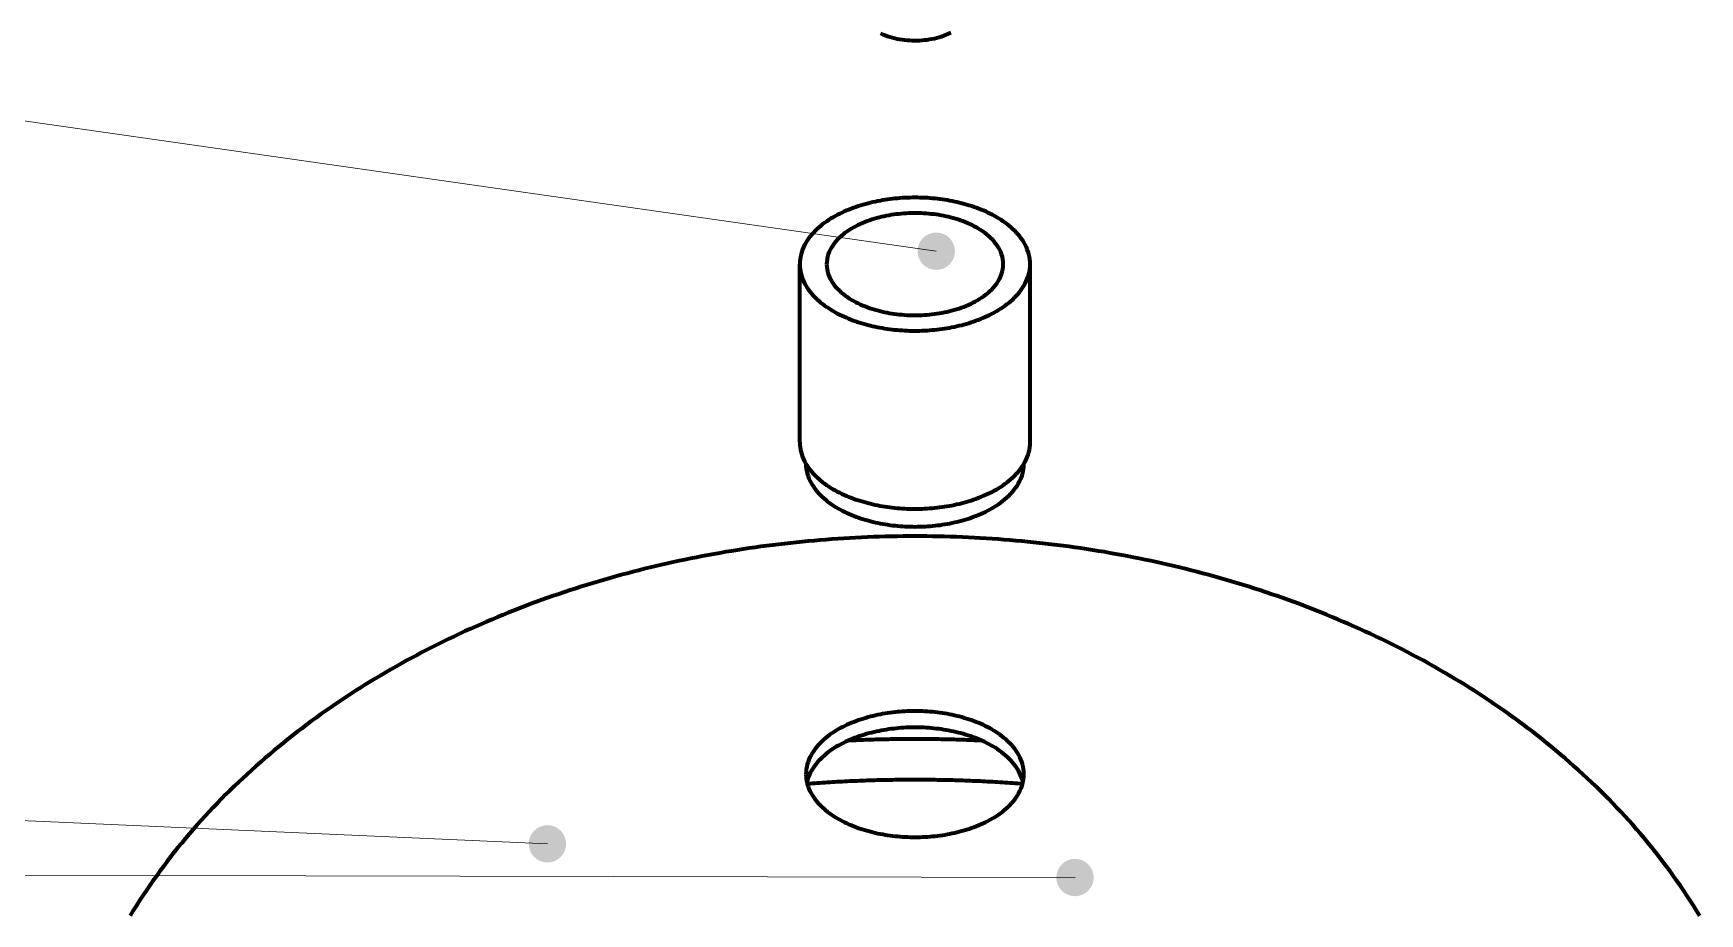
# Model space of a CAD drawing. Header units: millimetres. Extents: x 0 to 841, y 0 to 594.
# Drawn here: x 266.2 to 319.7, y 380.3 to 408.6 of the extents above; entities that cross this region are included whole.
import ezdxf

# ---------------------------------------------------------------- set-up
doc = ezdxf.new("R2010")
doc.units = ezdxf.units.MM
doc.layers.add('01-VISIBLE', color=7, linetype='CONTINUOUS', lineweight=70)
doc.layers.add('08-FINA', color=5, linetype='CONTINUOUS', lineweight=18)

msp = doc.modelspace()

# ---------------------------------------------------------------- hatches: boundary and pattern name
at = {"layer": '08-FINA'}
h = msp.add_hatch(color=7, dxfattribs=at)
h.dxf.hatch_style = 1
edge = h.paths.add_edge_path()
edge.add_arc((295.16, 401.573), 0.6, 0, 360)
h = msp.add_hatch(color=7, dxfattribs=at)
h.dxf.hatch_style = 1
edge = h.paths.add_edge_path()
edge.add_arc((282.674, 382.556), 0.6, 0, 360)
h = msp.add_hatch(color=7, dxfattribs=at)
h.dxf.hatch_style = 1
edge = h.paths.add_edge_path()
edge.add_arc((299.617, 381.475), 0.6, 0, 360)

# ---------------------------------------------------------------- linework, layer by layer
at = {"layer": '01-VISIBLE'}
for p, q in [((290.776, 395.442), (290.776, 401.157)), ((298.176, 395.442), (298.176, 401.157))]:
    msp.add_line(p, q, dxfattribs=at)
for points in [[(293.371, 408.566), (293.445, 408.532), (293.519, 408.502), (293.594, 408.475), (293.671, 408.45), (293.748, 408.428), (293.826, 408.409), (293.904, 408.391), (293.983, 408.377), (294.063, 408.364), (294.142, 408.354), (294.222, 408.346), (294.302, 408.34), (294.383, 408.337), (294.463, 408.335), (294.543, 408.336), (294.623, 408.339), (294.704, 408.344), (294.784, 408.351), (294.863, 408.361), (294.943, 408.372), (295.022, 408.386), (295.101, 408.403), (295.179, 408.421), (295.256, 408.442), (295.333, 408.466), (295.409, 408.493), (295.483, 408.522), (295.557, 408.554), (295.629, 408.589)], [(298.176, 401.157), (298.174, 401.238), (298.166, 401.318), (298.153, 401.397), (298.135, 401.475), (298.112, 401.553), (298.085, 401.628), (298.054, 401.702), (298.018, 401.775), (297.979, 401.845), (297.937, 401.913), (297.891, 401.979), (297.843, 402.044), (297.792, 402.106), (297.738, 402.166), (297.682, 402.224), (297.624, 402.28), (297.565, 402.334), (297.503, 402.386), (297.44, 402.436), (297.376, 402.484), (297.31, 402.531), (297.243, 402.575), (297.175, 402.618), (297.106, 402.66), (297.037, 402.699), (296.966, 402.738), (296.894, 402.774), (296.822, 402.809), (296.749, 402.843), (296.675, 402.875), (296.601, 402.906), (296.526, 402.936), (296.45, 402.964), (296.375, 402.991), (296.298, 403.016), (296.222, 403.041), (296.145, 403.064), (296.067, 403.086), (295.989, 403.107), (295.911, 403.126), (295.833, 403.145), (295.755, 403.162), (295.676, 403.178), (295.597, 403.193), (295.517, 403.207), (295.438, 403.22), (295.358, 403.232), (295.279, 403.242), (295.199, 403.252), (295.119, 403.261), (295.039, 403.268), (294.959, 403.275), (294.878, 403.281), (294.798, 403.285), (294.718, 403.289), (294.637, 403.291), (294.557, 403.293), (294.476, 403.293), (294.396, 403.293), (294.315, 403.291), (294.235, 403.289), (294.155, 403.285), (294.074, 403.281), (293.994, 403.275), (293.914, 403.268), (293.834, 403.261), (293.754, 403.252), (293.674, 403.242), (293.594, 403.232), (293.515, 403.22), (293.435, 403.207), (293.356, 403.193), (293.277, 403.178), (293.198, 403.162), (293.12, 403.145), (293.041, 403.126), (292.963, 403.107), (292.885, 403.086), (292.808, 403.064), (292.731, 403.041), (292.654, 403.016), (292.578, 402.991), (292.502, 402.964), (292.427, 402.936), (292.352, 402.906), (292.278, 402.875), (292.204, 402.843), (292.131, 402.809), (292.059, 402.774), (291.987, 402.738), (291.916, 402.699), (291.846, 402.66), (291.777, 402.618), (291.709, 402.575), (291.642, 402.531), (291.577, 402.484), (291.512, 402.436), (291.449, 402.386), (291.388, 402.334), (291.328, 402.28), (291.271, 402.224), (291.215, 402.166), (291.161, 402.106), (291.11, 402.044), (291.061, 401.979), (291.016, 401.913), (290.973, 401.845), (290.934, 401.775), (290.899, 401.702), (290.867, 401.628), (290.84, 401.553), (290.818, 401.475), (290.8, 401.397), (290.787, 401.318), (290.779, 401.238), (290.776, 401.157)], [(297.314, 401.157), (297.311, 401.237), (297.3, 401.317), (297.284, 401.396), (297.261, 401.473), (297.232, 401.548), (297.198, 401.621), (297.159, 401.691), (297.116, 401.759), (297.068, 401.824), (297.017, 401.886), (296.963, 401.946), (296.907, 402.003), (296.847, 402.057), (296.786, 402.109), (296.722, 402.158), (296.657, 402.205), (296.59, 402.25), (296.522, 402.292), (296.453, 402.333), (296.382, 402.371), (296.31, 402.407), (296.237, 402.442), (296.164, 402.474), (296.089, 402.505), (296.014, 402.534), (295.939, 402.561), (295.862, 402.587), (295.786, 402.611), (295.708, 402.633), (295.631, 402.654), (295.553, 402.673), (295.474, 402.691), (295.395, 402.707), (295.316, 402.722), (295.237, 402.735), (295.158, 402.747), (295.078, 402.758), (294.998, 402.767), (294.918, 402.775), (294.838, 402.782), (294.758, 402.787), (294.677, 402.791), (294.597, 402.794), (294.517, 402.795), (294.436, 402.795), (294.356, 402.794), (294.275, 402.791), (294.195, 402.787), (294.115, 402.782), (294.035, 402.775), (293.955, 402.767), (293.875, 402.758), (293.795, 402.747), (293.716, 402.735), (293.636, 402.722), (293.557, 402.707), (293.478, 402.691), (293.4, 402.673), (293.322, 402.654), (293.244, 402.633), (293.167, 402.611), (293.09, 402.587), (293.014, 402.561), (292.938, 402.534), (292.863, 402.505), (292.789, 402.474), (292.715, 402.442), (292.643, 402.407), (292.571, 402.371), (292.5, 402.333), (292.431, 402.292), (292.362, 402.25), (292.295, 402.205), (292.23, 402.158), (292.167, 402.109), (292.105, 402.057), (292.046, 402.003), (291.989, 401.946), (291.935, 401.886), (291.884, 401.824), (291.837, 401.759), (291.794, 401.691), (291.755, 401.621), (291.721, 401.548), (291.692, 401.473), (291.669, 401.396), (291.652, 401.317), (291.642, 401.237), (291.639, 401.157)], [(290.776, 401.157), (290.779, 401.077), (290.787, 400.997), (290.8, 400.918), (290.817, 400.84), (290.84, 400.762), (290.867, 400.687), (290.898, 400.613), (290.934, 400.541), (290.973, 400.471), (291.015, 400.402), (291.06, 400.336), (291.109, 400.272), (291.16, 400.21), (291.213, 400.15), (291.269, 400.092), (291.326, 400.036), (291.386, 399.983), (291.447, 399.931), (291.51, 399.881), (291.574, 399.832), (291.639, 399.786), (291.706, 399.741), (291.774, 399.698), (291.843, 399.657), (291.912, 399.617), (291.983, 399.579), (292.054, 399.542), (292.127, 399.507), (292.199, 399.473), (292.273, 399.441), (292.347, 399.41), (292.422, 399.381), (292.497, 399.352), (292.572, 399.325), (292.649, 399.3), (292.725, 399.275), (292.802, 399.252), (292.879, 399.23), (292.957, 399.209), (293.034, 399.19), (293.113, 399.171), (293.191, 399.154), (293.27, 399.138), (293.348, 399.123), (293.428, 399.109), (293.507, 399.096), (293.586, 399.084), (293.666, 399.073), (293.745, 399.063), (293.825, 399.054), (293.905, 399.047), (293.985, 399.04), (294.065, 399.034), (294.145, 399.029), (294.225, 399.026), (294.306, 399.023), (294.386, 399.022), (294.466, 399.021), (294.547, 399.021), (294.627, 399.023), (294.707, 399.025), (294.787, 399.028), (294.867, 399.033), (294.948, 399.038), (295.028, 399.045), (295.107, 399.052), (295.187, 399.061), (295.267, 399.07), (295.347, 399.081), (295.426, 399.092), (295.505, 399.105), (295.584, 399.119), (295.663, 399.134), (295.742, 399.15), (295.82, 399.167), (295.899, 399.185), (295.977, 399.204), (296.054, 399.225), (296.131, 399.247), (296.208, 399.269), (296.285, 399.294), (296.361, 399.319), (296.437, 399.345), (296.512, 399.373), (296.587, 399.403), (296.661, 399.433), (296.735, 399.465), (296.808, 399.498), (296.88, 399.533), (296.952, 399.569), (297.023, 399.607), (297.093, 399.647)], [(291.639, 401.157), (291.642, 401.076), (291.652, 400.996), (291.669, 400.917), (291.693, 400.839), (291.722, 400.764), (291.756, 400.691), (291.796, 400.62), (291.839, 400.552), (291.887, 400.487), (291.938, 400.424), (291.993, 400.364), (292.05, 400.307), (292.11, 400.253), (292.172, 400.201), (292.236, 400.151), (292.302, 400.104), (292.369, 400.06), (292.438, 400.017), (292.508, 399.977), (292.58, 399.939), (292.652, 399.902), (292.725, 399.868), (292.799, 399.835), (292.874, 399.805), (292.95, 399.776), (293.026, 399.749), (293.103, 399.723), (293.18, 399.7), (293.258, 399.677), (293.336, 399.657), (293.415, 399.638), (293.494, 399.62), (293.573, 399.604), (293.653, 399.589), (293.733, 399.576), (293.813, 399.564), (293.893, 399.554), (293.973, 399.545), (294.054, 399.537), (294.135, 399.531), (294.215, 399.526), (294.296, 399.522), (294.377, 399.52), (294.458, 399.519), (294.539, 399.519), (294.62, 399.521), (294.701, 399.524), (294.782, 399.528), (294.862, 399.534), (294.943, 399.541), (295.023, 399.55), (295.104, 399.559), (295.184, 399.571), (295.264, 399.583), (295.343, 399.597), (295.423, 399.613), (295.502, 399.63), (295.581, 399.648), (295.659, 399.668), (295.737, 399.689), (295.815, 399.713), (295.892, 399.737), (295.968, 399.764), (296.044, 399.792), (296.119, 399.821), (296.194, 399.853), (296.268, 399.887), (296.34, 399.922), (296.412, 399.959), (296.483, 399.999)], [(296.483, 399.999), (296.554, 400.041), (296.624, 400.086), (296.692, 400.133), (296.758, 400.183), (296.823, 400.236), (296.885, 400.291), (296.944, 400.348), (297.001, 400.409), (297.054, 400.472), (297.104, 400.539), (297.15, 400.608), (297.191, 400.68), (297.227, 400.755), (297.257, 400.832), (297.282, 400.911), (297.3, 400.992), (297.31, 401.074), (297.314, 401.157)], [(297.093, 399.647), (297.162, 399.688), (297.231, 399.731), (297.299, 399.776), (297.365, 399.822), (297.43, 399.871), (297.494, 399.921), (297.556, 399.973), (297.617, 400.027), (297.675, 400.083), (297.732, 400.142), (297.786, 400.202), (297.838, 400.264), (297.887, 400.329), (297.933, 400.395), (297.976, 400.464), (298.016, 400.535), (298.052, 400.608), (298.084, 400.682), (298.111, 400.758), (298.134, 400.836), (298.153, 400.915), (298.166, 400.995), (298.174, 401.076), (298.176, 401.157)], [(290.776, 395.442), (290.779, 395.361), (290.787, 395.282), (290.8, 395.202), (290.817, 395.124), (290.84, 395.047), (290.867, 394.971), (290.898, 394.898), (290.934, 394.825), (290.973, 394.755), (291.015, 394.687), (291.06, 394.621), (291.109, 394.557), (291.16, 394.495), (291.213, 394.435), (291.269, 394.377), (291.326, 394.321), (291.386, 394.267), (291.447, 394.215), (291.51, 394.165), (291.574, 394.117), (291.639, 394.07), (291.706, 394.026), (291.774, 393.983), (291.843, 393.941), (291.912, 393.902), (291.983, 393.863), (292.054, 393.827), (292.127, 393.792), (292.199, 393.758), (292.273, 393.726), (292.347, 393.695), (292.422, 393.665), (292.497, 393.637), (292.572, 393.61), (292.649, 393.584), (292.725, 393.56), (292.802, 393.537), (292.879, 393.515), (292.957, 393.494), (293.034, 393.474), (293.113, 393.456), (293.191, 393.438), (293.27, 393.422), (293.348, 393.407), (293.428, 393.393), (293.507, 393.38), (293.586, 393.368), (293.666, 393.357), (293.745, 393.348), (293.825, 393.339), (293.905, 393.331), (293.985, 393.324), (294.065, 393.319), (294.145, 393.314), (294.225, 393.31), (294.306, 393.308), (294.386, 393.306), (294.466, 393.305), (294.547, 393.306), (294.627, 393.307), (294.707, 393.31), (294.787, 393.313), (294.867, 393.317), (294.948, 393.323), (295.028, 393.329), (295.107, 393.337), (295.187, 393.345), (295.267, 393.355), (295.347, 393.365), (295.426, 393.377), (295.505, 393.39), (295.584, 393.403), (295.663, 393.418), (295.742, 393.434), (295.82, 393.451), (295.899, 393.47), (295.977, 393.489), (296.054, 393.509), (296.131, 393.531), (296.208, 393.554), (296.285, 393.578), (296.361, 393.603), (296.437, 393.63), (296.512, 393.658), (296.587, 393.687), (296.661, 393.718), (296.735, 393.75), (296.808, 393.783), (296.88, 393.818), (296.952, 393.854), (297.023, 393.892), (297.093, 393.931)], [(297.093, 393.931), (297.162, 393.973), (297.231, 394.016), (297.299, 394.06), (297.365, 394.107), (297.43, 394.155), (297.494, 394.206), (297.556, 394.258), (297.617, 394.312), (297.675, 394.368), (297.732, 394.426), (297.786, 394.486), (297.838, 394.549), (297.887, 394.613), (297.933, 394.68), (297.976, 394.749), (298.016, 394.819), (298.052, 394.892), (298.084, 394.967), (298.111, 395.043), (298.134, 395.121), (298.153, 395.2), (298.166, 395.28), (298.174, 395.361), (298.176, 395.442)], [(290.974, 394.752), (290.977, 394.672), (290.986, 394.592), (291, 394.513), (291.019, 394.435), (291.042, 394.358), (291.071, 394.283), (291.104, 394.21), (291.141, 394.139), (291.182, 394.07), (291.226, 394.003), (291.273, 393.938), (291.324, 393.875), (291.376, 393.814), (291.432, 393.756), (291.489, 393.7), (291.548, 393.646), (291.61, 393.594), (291.672, 393.544), (291.737, 393.496), (291.802, 393.449), (291.869, 393.405), (291.937, 393.363), (292.007, 393.322), (292.077, 393.282), (292.148, 393.245), (292.22, 393.209), (292.292, 393.175), (292.365, 393.142), (292.439, 393.11), (292.514, 393.081), (292.589, 393.052), (292.665, 393.025), (292.741, 392.999), (292.817, 392.975), (292.894, 392.951), (292.971, 392.929), (293.049, 392.909), (293.127, 392.889), (293.205, 392.871), (293.284, 392.854), (293.362, 392.838), (293.441, 392.824), (293.52, 392.81), (293.6, 392.798), (293.679, 392.786), (293.759, 392.776), (293.839, 392.767), (293.919, 392.759), (293.999, 392.752), (294.079, 392.746), (294.159, 392.742), (294.239, 392.738), (294.319, 392.735), (294.4, 392.734), (294.48, 392.733), (294.56, 392.734), (294.641, 392.735), (294.721, 392.738), (294.801, 392.742), (294.881, 392.747), (294.961, 392.753), (295.041, 392.76), (295.121, 392.768), (295.201, 392.777), (295.281, 392.787), (295.36, 392.799), (295.44, 392.811), (295.519, 392.825), (295.598, 392.84), (295.676, 392.856), (295.755, 392.873), (295.833, 392.891), (295.911, 392.911), (295.989, 392.931), (296.066, 392.953), (296.143, 392.977), (296.219, 393.001), (296.295, 393.027), (296.371, 393.055), (296.446, 393.083), (296.52, 393.113), (296.594, 393.145), (296.667, 393.178), (296.74, 393.212), (296.812, 393.248), (296.883, 393.286), (296.953, 393.325)], [(296.953, 393.325), (297.025, 393.368), (297.095, 393.413), (297.165, 393.459), (297.233, 393.508), (297.299, 393.559), (297.364, 393.611), (297.427, 393.666), (297.488, 393.723), (297.547, 393.783), (297.603, 393.845), (297.657, 393.909), (297.708, 393.976), (297.755, 394.044), (297.799, 394.116), (297.838, 394.189), (297.874, 394.265), (297.905, 394.343), (297.931, 394.422), (297.951, 394.503), (297.966, 394.586), (297.975, 394.669), (297.978, 394.752)], [(319.678, 380.249), (319.578, 380.412), (319.477, 380.574), (319.375, 380.735), (319.27, 380.894), (319.165, 381.053), (319.057, 381.211), (318.948, 381.368), (318.838, 381.523), (318.726, 381.678), (318.612, 381.831), (318.497, 381.983), (318.381, 382.135), (318.263, 382.285), (318.144, 382.434), (318.024, 382.582), (317.902, 382.729), (317.778, 382.874), (317.654, 383.019), (317.528, 383.162), (317.401, 383.305), (317.273, 383.446), (317.143, 383.586), (317.012, 383.725), (316.88, 383.862), (316.747, 383.999), (316.613, 384.135), (316.477, 384.269), (316.34, 384.402), (316.203, 384.534), (316.064, 384.665), (315.924, 384.795), (315.783, 384.923), (315.641, 385.051), (315.498, 385.177), (315.354, 385.302), (315.209, 385.426), (315.063, 385.549), (314.916, 385.671), (314.768, 385.791), (314.619, 385.911), (314.469, 386.029), (314.318, 386.146), (314.167, 386.262), (314.015, 386.377), (313.861, 386.49), (313.707, 386.603), (313.552, 386.714), (313.396, 386.824), (313.24, 386.934), (313.082, 387.041), (312.924, 387.148), (312.765, 387.254), (312.606, 387.359), (312.445, 387.462), (312.284, 387.564), (312.123, 387.665), (311.96, 387.765), (311.797, 387.864), (311.633, 387.962), (311.469, 388.059), (311.303, 388.154), (311.138, 388.249), (310.971, 388.342), (310.804, 388.434), (310.636, 388.525), (310.468, 388.615), (310.299, 388.704), (310.13, 388.792), (309.96, 388.878), (309.789, 388.964), (309.618, 389.048), (309.446, 389.132), (309.274, 389.214), (309.102, 389.295), (308.928, 389.375), (308.755, 389.454), (308.581, 389.532), (308.406, 389.609), (308.231, 389.685), (308.055, 389.76), (307.879, 389.833), (307.703, 389.906), (307.526, 389.978), (307.348, 390.048), (307.171, 390.117), (306.993, 390.186), (306.814, 390.253), (306.635, 390.319), (306.456, 390.384), (306.276, 390.448), (306.096, 390.511), (305.915, 390.573), (305.734, 390.634), (305.553, 390.694), (305.372, 390.753), (305.19, 390.811), (305.008, 390.867), (304.825, 390.923), (304.642, 390.978), (304.459, 391.031), (304.276, 391.084), (304.092, 391.135), (303.908, 391.186), (303.724, 391.235), (303.539, 391.284), (303.354, 391.331), (303.169, 391.378), (302.984, 391.423), (302.798, 391.467), (302.613, 391.511), (302.427, 391.553), (302.24, 391.594), (302.054, 391.635), (301.867, 391.674), (301.68, 391.712), (301.493, 391.749), (301.306, 391.786), (301.118, 391.821), (300.93, 391.855), (300.742, 391.888), (300.554, 391.921), (300.366, 391.952), (300.178, 391.982), (299.989, 392.011), (299.8, 392.039), (299.612, 392.067), (299.423, 392.093), (299.233, 392.118), (299.044, 392.142), (298.855, 392.166), (298.665, 392.188), (298.476, 392.209), (298.286, 392.229), (298.096, 392.249), (297.906, 392.267), (297.716, 392.284), (297.526, 392.301), (297.336, 392.316), (297.145, 392.33), (296.955, 392.344), (296.765, 392.356), (296.574, 392.367), (296.384, 392.378), (296.193, 392.387), (296.002, 392.395), (295.812, 392.403), (295.621, 392.409), (295.43, 392.415), (295.24, 392.419), (295.049, 392.422), (294.858, 392.425), (294.667, 392.426), (294.476, 392.427), (294.286, 392.426), (294.095, 392.425), (293.904, 392.422), (293.713, 392.419), (293.522, 392.414), (293.332, 392.409), (293.141, 392.403), (292.95, 392.395), (292.76, 392.387), (292.569, 392.377), (292.378, 392.367), (292.188, 392.356), (291.998, 392.343), (291.807, 392.33), (291.617, 392.316), (291.427, 392.301), (291.237, 392.284), (291.047, 392.267), (290.857, 392.249), (290.667, 392.229), (290.477, 392.209), (290.287, 392.188), (290.098, 392.166), (289.909, 392.142), (289.719, 392.118), (289.53, 392.093), (289.341, 392.067), (289.152, 392.04), (288.964, 392.011), (288.775, 391.982), (288.587, 391.952), (288.398, 391.921), (288.21, 391.888), (288.022, 391.855), (287.835, 391.821), (287.647, 391.786), (287.46, 391.749), (287.273, 391.712), (287.086, 391.674), (286.899, 391.635), (286.712, 391.594), (286.526, 391.553), (286.34, 391.511), (286.154, 391.467), (285.969, 391.423), (285.783, 391.378), (285.598, 391.331), (285.413, 391.284), (285.229, 391.235), (285.045, 391.186), (284.861, 391.135), (284.677, 391.084), (284.493, 391.031), (284.31, 390.978), (284.127, 390.923), (283.945, 390.867), (283.763, 390.81), (283.581, 390.753), (283.399, 390.694), (283.218, 390.634), (283.037, 390.573), (282.857, 390.511), (282.677, 390.448), (282.497, 390.384), (282.318, 390.319), (282.139, 390.253), (281.96, 390.186), (281.782, 390.117), (281.604, 390.048), (281.427, 389.978), (281.25, 389.906), (281.073, 389.833), (280.897, 389.76), (280.722, 389.685), (280.547, 389.609), (280.372, 389.532), (280.198, 389.455), (280.024, 389.376), (279.851, 389.295), (279.678, 389.214), (279.506, 389.132), (279.335, 389.049), (279.163, 388.964), (278.993, 388.879), (278.823, 388.792), (278.653, 388.704), (278.485, 388.615), (278.316, 388.525), (278.149, 388.434), (277.982, 388.342), (277.815, 388.249), (277.649, 388.154), (277.484, 388.059), (277.32, 387.962), (277.156, 387.864), (276.993, 387.765), (276.83, 387.665), (276.668, 387.564), (276.507, 387.462), (276.347, 387.359), (276.187, 387.254), (276.028, 387.148), (275.87, 387.041), (275.713, 386.934), (275.556, 386.824), (275.401, 386.714), (275.246, 386.603), (275.091, 386.49), (274.938, 386.377), (274.786, 386.262), (274.634, 386.146), (274.484, 386.029), (274.334, 385.911), (274.185, 385.791), (274.037, 385.671), (273.89, 385.549), (273.744, 385.426), (273.599, 385.302), (273.455, 385.177), (273.312, 385.051), (273.17, 384.923), (273.029, 384.795), (272.889, 384.665), (272.75, 384.534), (272.612, 384.402), (272.476, 384.269), (272.34, 384.135), (272.206, 383.999), (272.073, 383.862), (271.941, 383.725), (271.81, 383.586), (271.68, 383.446), (271.552, 383.305), (271.425, 383.162), (271.299, 383.019), (271.174, 382.874), (271.051, 382.729), (270.929, 382.582), (270.809, 382.434), (270.689, 382.285), (270.572, 382.135), (270.455, 381.983), (270.34, 381.831), (270.227, 381.678), (270.115, 381.523), (270.005, 381.368), (269.896, 381.211), (269.788, 381.053), (269.682, 380.894), (269.578, 380.735), (269.475, 380.574), (269.374, 380.412), (269.275, 380.249)], [(297.976, 384.793), (297.974, 384.873), (297.965, 384.953), (297.952, 385.032), (297.933, 385.11), (297.909, 385.187), (297.881, 385.262), (297.848, 385.335), (297.811, 385.406), (297.771, 385.475), (297.727, 385.542), (297.679, 385.607), (297.629, 385.67), (297.577, 385.731), (297.522, 385.789), (297.464, 385.845), (297.405, 385.899), (297.344, 385.951), (297.281, 386.001), (297.217, 386.05), (297.151, 386.096), (297.085, 386.14), (297.017, 386.183), (296.948, 386.224), (296.878, 386.263), (296.807, 386.301), (296.735, 386.336), (296.662, 386.371), (296.589, 386.404), (296.515, 386.435), (296.441, 386.465), (296.366, 386.494), (296.29, 386.521), (296.214, 386.547), (296.138, 386.571), (296.061, 386.594), (295.984, 386.616), (295.906, 386.637), (295.828, 386.657), (295.75, 386.675), (295.672, 386.692), (295.593, 386.708), (295.514, 386.723), (295.435, 386.736), (295.356, 386.749), (295.277, 386.76), (295.197, 386.77), (295.117, 386.779), (295.037, 386.787), (294.957, 386.794), (294.877, 386.8), (294.797, 386.805), (294.717, 386.809), (294.637, 386.811), (294.557, 386.813), (294.476, 386.813), (294.396, 386.813), (294.316, 386.811), (294.236, 386.809), (294.155, 386.805), (294.075, 386.8), (293.995, 386.794), (293.915, 386.787), (293.836, 386.779), (293.756, 386.77), (293.676, 386.76), (293.597, 386.749), (293.517, 386.736), (293.438, 386.723), (293.359, 386.708), (293.281, 386.692), (293.202, 386.675), (293.124, 386.657), (293.046, 386.637), (292.969, 386.616), (292.892, 386.594), (292.815, 386.571), (292.738, 386.547), (292.662, 386.521), (292.587, 386.494), (292.512, 386.465), (292.437, 386.435), (292.364, 386.404), (292.29, 386.371), (292.218, 386.336), (292.146, 386.301), (292.075, 386.263), (292.005, 386.224), (291.936, 386.183), (291.868, 386.14), (291.801, 386.096), (291.736, 386.05), (291.671, 386.001), (291.609, 385.951), (291.548, 385.899), (291.488, 385.845), (291.431, 385.789), (291.376, 385.731), (291.323, 385.67), (291.273, 385.607), (291.226, 385.542), (291.182, 385.475), (291.141, 385.406), (291.105, 385.335), (291.072, 385.262), (291.043, 385.187), (291.02, 385.11), (291.001, 385.032), (290.987, 384.953), (290.979, 384.873), (290.976, 384.793)], [(297.947, 384.531), (297.927, 384.609), (297.901, 384.686), (297.871, 384.76), (297.837, 384.833), (297.799, 384.904), (297.757, 384.973), (297.712, 385.04), (297.664, 385.104), (297.612, 385.167), (297.559, 385.227), (297.503, 385.285), (297.445, 385.34), (297.384, 385.394), (297.322, 385.446), (297.259, 385.495), (297.194, 385.543), (297.128, 385.589), (297.06, 385.633), (296.991, 385.675), (296.922, 385.715), (296.851, 385.754), (296.78, 385.791), (296.707, 385.827), (296.634, 385.861), (296.56, 385.893), (296.486, 385.924), (296.411, 385.953), (296.335, 385.982), (296.259, 386.008), (296.183, 386.034), (296.106, 386.058), (296.029, 386.081), (295.951, 386.102), (295.873, 386.122), (295.795, 386.141), (295.716, 386.159), (295.637, 386.176), (295.558, 386.191), (295.479, 386.206), (295.399, 386.219), (295.32, 386.231), (295.24, 386.242), (295.16, 386.251), (295.08, 386.26), (295, 386.268), (294.919, 386.274), (294.839, 386.279), (294.758, 386.284), (294.678, 386.287), (294.597, 386.289), (294.517, 386.29), (294.436, 386.29), (294.355, 386.289), (294.275, 386.287), (294.194, 386.284), (294.114, 386.279), (294.034, 386.274), (293.953, 386.268), (293.873, 386.26), (293.793, 386.251), (293.713, 386.242), (293.633, 386.231), (293.553, 386.219), (293.474, 386.206), (293.394, 386.191), (293.315, 386.176), (293.237, 386.159), (293.158, 386.141), (293.08, 386.122), (293.002, 386.102), (292.924, 386.081), (292.847, 386.058), (292.77, 386.034), (292.693, 386.008), (292.617, 385.982), (292.542, 385.953), (292.467, 385.924), (292.392, 385.893), (292.319, 385.861), (292.245, 385.827), (292.173, 385.791), (292.102, 385.754), (292.031, 385.715), (291.961, 385.675), (291.893, 385.633), (291.825, 385.589), (291.759, 385.543), (291.694, 385.495), (291.63, 385.446), (291.568, 385.394), (291.508, 385.34), (291.45, 385.285), (291.394, 385.227), (291.34, 385.167), (291.289, 385.104), (291.241, 385.04), (291.195, 384.973), (291.154, 384.904), (291.115, 384.833), (291.081, 384.76), (291.051, 384.686), (291.026, 384.609), (291.006, 384.531)], [(296.622, 385.866), (296.541, 385.87), (296.461, 385.873), (296.38, 385.877), (296.299, 385.88), (296.218, 385.883), (296.137, 385.886), (296.056, 385.889), (295.975, 385.892), (295.894, 385.894), (295.813, 385.897), (295.732, 385.899), (295.651, 385.901), (295.57, 385.903), (295.489, 385.905), (295.408, 385.907), (295.327, 385.908), (295.246, 385.91), (295.165, 385.911), (295.084, 385.912), (295.003, 385.913), (294.922, 385.914), (294.841, 385.915), (294.76, 385.915), (294.679, 385.916), (294.598, 385.916), (294.517, 385.916), (294.436, 385.916), (294.355, 385.916), (294.274, 385.916), (294.193, 385.915), (294.112, 385.915), (294.031, 385.914), (293.95, 385.913), (293.869, 385.912), (293.788, 385.911), (293.707, 385.91), (293.626, 385.908), (293.545, 385.907), (293.464, 385.905), (293.383, 385.903), (293.302, 385.901), (293.221, 385.899), (293.14, 385.897), (293.059, 385.894), (292.978, 385.892), (292.897, 385.889), (292.816, 385.886), (292.735, 385.883), (292.654, 385.88), (292.573, 385.877), (292.492, 385.873), (292.411, 385.87), (292.33, 385.866)], [(290.976, 384.793), (290.979, 384.713), (290.987, 384.633), (291.001, 384.554), (291.02, 384.475), (291.044, 384.399), (291.072, 384.324), (291.105, 384.25), (291.142, 384.179), (291.182, 384.11), (291.226, 384.043), (291.274, 383.978), (291.324, 383.915), (291.377, 383.854), (291.432, 383.796), (291.489, 383.74), (291.548, 383.686), (291.609, 383.634), (291.672, 383.584), (291.736, 383.535), (291.802, 383.489), (291.869, 383.445), (291.937, 383.402), (292.006, 383.361), (292.076, 383.322), (292.147, 383.284), (292.219, 383.248), (292.292, 383.214), (292.365, 383.181), (292.439, 383.15), (292.513, 383.12), (292.588, 383.091), (292.664, 383.064), (292.74, 383.038), (292.816, 383.014), (292.893, 382.991), (292.97, 382.969), (293.048, 382.948), (293.126, 382.928), (293.204, 382.91), (293.283, 382.893), (293.361, 382.877), (293.44, 382.863), (293.52, 382.849), (293.599, 382.837), (293.678, 382.825), (293.758, 382.815), (293.838, 382.806), (293.918, 382.798), (293.998, 382.791), (294.078, 382.785), (294.158, 382.78), (294.238, 382.777), (294.318, 382.774), (294.399, 382.773), (294.479, 382.772), (294.559, 382.773), (294.64, 382.774), (294.72, 382.777), (294.8, 382.781), (294.88, 382.786), (294.96, 382.791), (295.04, 382.798), (295.12, 382.807), (295.2, 382.816), (295.28, 382.826), (295.359, 382.837), (295.438, 382.85), (295.518, 382.864), (295.597, 382.878), (295.675, 382.894), (295.754, 382.911), (295.832, 382.93), (295.91, 382.949), (295.987, 382.97), (296.065, 382.992), (296.141, 383.015), (296.218, 383.04), (296.294, 383.066), (296.369, 383.093), (296.444, 383.122), (296.519, 383.152), (296.593, 383.183), (296.666, 383.216), (296.739, 383.251), (296.81, 383.287), (296.881, 383.325), (296.951, 383.364)], [(296.951, 383.364), (297.02, 383.405), (297.088, 383.447), (297.154, 383.492), (297.22, 383.538), (297.284, 383.586), (297.346, 383.636), (297.407, 383.688), (297.466, 383.742), (297.523, 383.798), (297.578, 383.857), (297.631, 383.917), (297.681, 383.98), (297.728, 384.045), (297.772, 384.112), (297.812, 384.181), (297.849, 384.252), (297.881, 384.325), (297.91, 384.4), (297.933, 384.476), (297.952, 384.554), (297.965, 384.633), (297.974, 384.713), (297.976, 384.793)], [(297.934, 384.478), (297.854, 384.485), (297.773, 384.49), (297.693, 384.496), (297.613, 384.502), (297.532, 384.507), (297.452, 384.513), (297.372, 384.518), (297.291, 384.523), (297.211, 384.528), (297.131, 384.533), (297.05, 384.537), (296.97, 384.542), (296.89, 384.546), (296.809, 384.55), (296.729, 384.554), (296.649, 384.558), (296.568, 384.562), (296.488, 384.566), (296.407, 384.569), (296.327, 384.572), (296.247, 384.576), (296.166, 384.579), (296.086, 384.582), (296.005, 384.584), (295.925, 384.587), (295.844, 384.589), (295.764, 384.592), (295.683, 384.594), (295.603, 384.596), (295.523, 384.598), (295.442, 384.6), (295.362, 384.601), (295.281, 384.603), (295.201, 384.604), (295.12, 384.605), (295.04, 384.606), (294.959, 384.607), (294.879, 384.608), (294.798, 384.609), (294.718, 384.609), (294.637, 384.61), (294.557, 384.61), (294.476, 384.61), (294.396, 384.61), (294.315, 384.61), (294.235, 384.609), (294.154, 384.609), (294.074, 384.608), (293.993, 384.607), (293.913, 384.606), (293.833, 384.605), (293.752, 384.604), (293.672, 384.603), (293.591, 384.601), (293.511, 384.6), (293.43, 384.598), (293.35, 384.596), (293.269, 384.594), (293.189, 384.592), (293.108, 384.589), (293.028, 384.587), (292.947, 384.584), (292.867, 384.582), (292.787, 384.579), (292.706, 384.576), (292.626, 384.572), (292.545, 384.569), (292.465, 384.566), (292.385, 384.562), (292.304, 384.558), (292.224, 384.554), (292.143, 384.55), (292.063, 384.546), (291.983, 384.542), (291.902, 384.537), (291.822, 384.533), (291.742, 384.528), (291.661, 384.523), (291.581, 384.518), (291.501, 384.513), (291.42, 384.507), (291.34, 384.502), (291.26, 384.496), (291.179, 384.49), (291.099, 384.485), (291.019, 384.478)]]:
    msp.add_lwpolyline(points, dxfattribs=at)
at = {"layer": '08-FINA'}
for p, q in [((51.455, 436.364), (295.16, 401.573)), ((51.496, 392.801), (282.674, 382.556)), ((51.5, 381.991), (299.617, 381.475))]:
    msp.add_line(p, q, dxfattribs=at)

doc.saveas('drawing.dxf')
